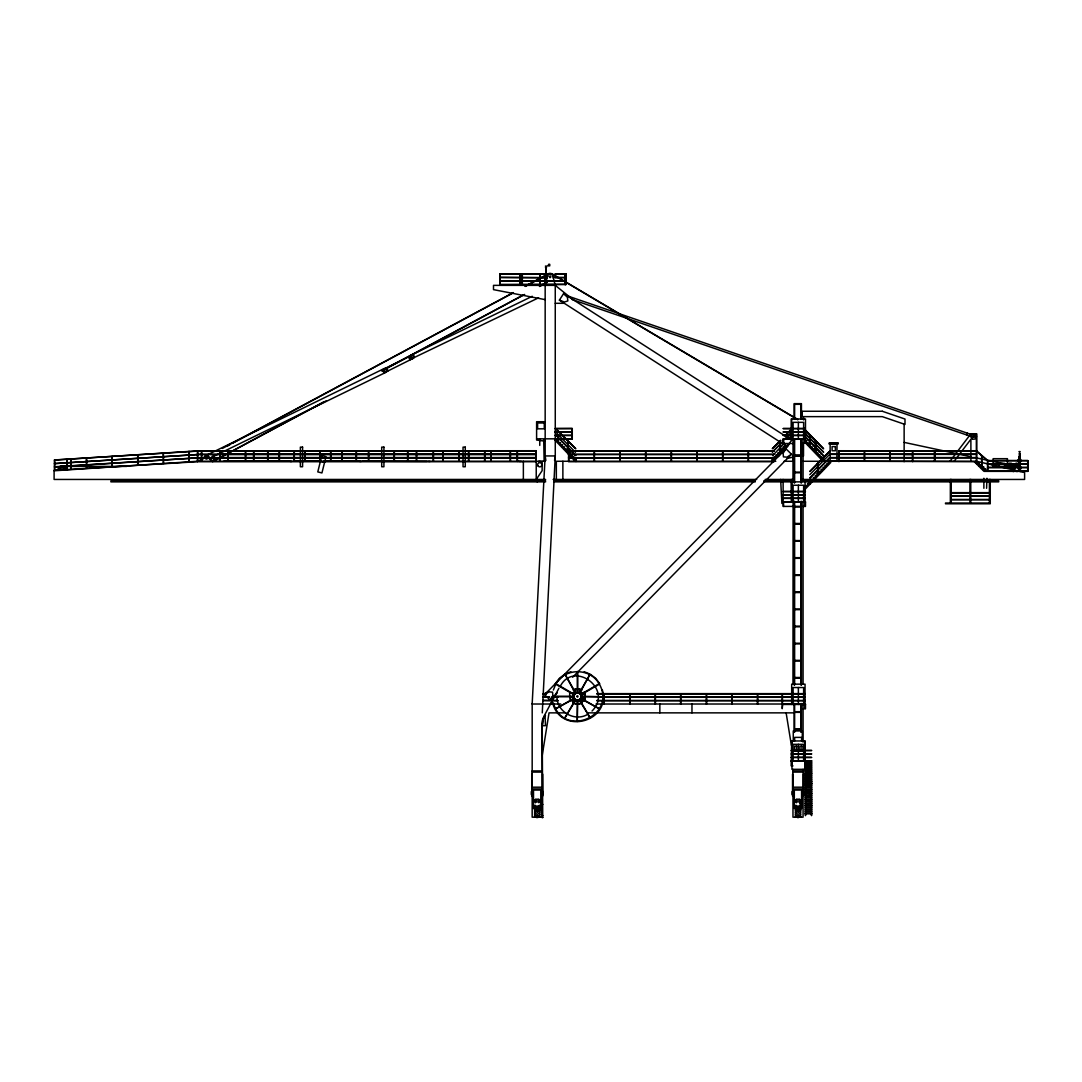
<?xml version="1.0" encoding="UTF-8"?>
<svg xmlns="http://www.w3.org/2000/svg" width="1082" height="1082" viewBox="0 0 1082 1082"><rect width="100%" height="100%" fill="white"/><g stroke="black" fill="none" stroke-linecap="round" stroke-linejoin="round"><path stroke-width="1.5" d="M802.168 479.448L1024.6 479.448L1024.6 472.55L976.546 461.27L976.546 433.76L970.892 433.76L949.982 461.27M1015.2 466.775C1013.685 464.259 1011.968 468.912 1014.429 468.154M542.271 712.862L555.269 455.941L555.255 285.364L552.888 276.072A2.773 2.773 0 0 0 547.519 276.072L545.166 285.364L545.166 455.941L532.168 704.017L560.747 704.017M499.857 274.246L544.936 274.125L544.773 284.404M565.521 449.341L567.103 451.437M813.339 449.341L814.922 451.437M1013.793 467.221C1015.633 468.601 1013.793 466.058 1013.374 467.843M554.552 460.459L555.255 455.941L545.166 455.941L545.855 460.459M542.271 755.155L549.034 712.862L565.859 712.862M584.889 696.862L583.725 700.5M1012.441 469.845L1013.212 466.91L1014.957 467.14M63.797 467.897L64.609 467.722L63.838 468.033M208.61 458.173L208.515 456.59M384.976 370.477L383.109 371.383L383.014 369.801A2.069 2.069 0 0 1 387.045 370.626L386.937 371.153A2.069 2.069 0 0 1 385.882 372.343L209.069 458.619M1012.495 469.683L1013.063 467.032M188.944 461.798L188.931 451.532L197.56 450.896L536.036 450.721L536.023 461.703M197.695 461.27L197.614 450.896L197.411 461.703L54.1 470.359L54.1 479.448L545.626 479.448M197.627 454.535L54.506 463.596L197.627 454.535L536.036 454.535M54.506 467.018L197.654 457.848L54.506 466.788M413.838 357.628L413.716 355.87M966.726 434.991L967.362 433.165M584.091 699.878L584.889 696.145L583.725 692.507M584.388 700.027L585.227 696.118L584.01 692.318M553.362 690.032L555.932 683.635M584.199 700.352L585.227 696.497L584.199 692.656M969.661 436.005L970.405 434.207M552.293 697.227L552.943 695.672M550.792 704.017L553.565 698.052M566.833 451.437L568.807 451.356M781.028 451.289L782.584 449.273M814.651 451.437L816.626 451.356L814.692 450.951M818.587 473.794L820.142 471.779M584.01 700.676L584.862 698.864M558.907 688.26L543.854 716.541L542.447 723.844M54.465 470.332L54.506 459.945L197.627 451.113M64.825 467.884L63.108 466.247L60.24 466.247L58.671 467.884L58.671 470.075L66.895 469.561L66.868 459.174L66.705 469.561M54.452 460.066L188.998 451.424M189.066 462.23L189.12 451.424M539.783 284.809L539.823 274.017L539.972 284.404M565.102 274.017L565.061 284.404M565.913 284.404L566.157 274.125L555.025 274.246M565.967 277.438L555.025 277.438M565.967 280.86L499.776 280.968L566.089 281.09M575.583 699.364L564.79 718.042L576.03 699.621M579.032 693.386L589.812 674.708L579.479 693.643M976.424 450.964L838.739 450.734M912.708 450.842L912.694 461.703M782.408 693.86L782.462 704.017M974.3 461.703L983.998 471.36L1027.9 471.36L1027.819 460.553L987.596 460.553M787.453 446.744L559.394 300.147L563.627 293.56L791.686 440.171M789.143 444.107L787.466 446.731L783.774 443.025L783.07 440.482L785.316 438.399L790.171 439.36M1019.095 460.175C1019.853 462.758 1020.299 459.498 1019.095 458.849M1014.47 467.857L1013.631 468.019M954.135 461.27L970.892 439.224L970.892 461.27M555.296 683.662L559.38 678.346L564.696 674.275L570.877 671.706M555.864 684C564.628 667.635 590.434 667.635 599.198 684M592.043 711.023C613.9 689.085 573.568 659.993 560.178 686.461M778.283 456.577L792.971 438.832M772.9 459.377L771.547 461.27M773.481 458.971C768.856 458.984 774.78 460.337 774.834 457.348M775.415 456.956C770.79 456.969 776.714 458.322 776.768 455.333M777.349 454.927C772.724 454.94 778.648 456.293 778.702 453.317M779.283 452.912C774.658 452.925 780.582 454.278 780.649 451.289M783.165 448.868C778.526 448.881 784.45 450.234 784.518 447.258M806.59 485.913L804.656 487.941M807.172 485.507C802.533 485.534 808.457 486.886 808.524 483.897M809.106 483.492C804.467 483.505 810.404 484.858 810.459 481.882M811.04 481.882L812.393 479.853M814.327 477.838L812.974 479.448L813.339 480.692M814.908 477.433C810.283 477.446 816.207 478.799 816.261 475.81M816.842 475.417C812.217 475.431 818.141 476.783 818.208 473.794M820.724 471.373C816.085 471.387 822.022 472.739 822.077 469.75M822.658 469.345C818.019 469.372 823.957 470.724 824.011 467.735M824.592 467.329C819.967 467.343 825.891 468.695 825.945 465.72M826.526 465.314C821.901 465.328 827.825 466.68 827.879 463.691M828.46 463.285C823.835 463.312 829.759 464.651 829.826 461.676M550.17 700.095L552.916 695.712L552.523 692.155L548.966 691.831L544.625 694.658L550.183 700.122L557.284 692.886M785.951 448.787L783.111 453.277L783.449 456.875L787.047 457.159L791.483 454.224L785.924 448.773L544.598 694.644L545.896 693.508M987.528 467.586L1027.886 467.505L987.758 467.424M57.454 470.143L59.118 468.547L57.684 470.143M791.334 750.665L811.757 750.502L791.334 750.435M811.514 757.359L791.334 757.292M805.454 789.644L811.716 789.644M811.527 793.12L805.279 793.16M811.716 803.196L805.251 803.385M772.832 461.27L786.411 447.096M804.278 490.146L830.76 462.514L830.408 461.121M780.447 440.36L772.291 448.732L780.785 440.469M785.045 435.573L792.051 428.404M785.383 435.681L791.212 429.703M781.61 442.592L772.291 452.154L783.097 441.497M786.208 437.804L792.051 431.826M786.546 437.912L791.212 433.125M783.923 443.62L772.656 455.684M788.535 438.832L792.051 435.248M809.85 471.292L829.935 451.018L810.066 471.522M809.85 474.66L829.61 454.332M572.662 677.224L791.51 454.251M199.886 461.27L205.025 456.225M1016.972 471.671L1020.637 467.897L1016.498 463.732L1013.307 471.671M1013.848 466.64L1014.361 466.68M1013.807 467.181L1013.523 467.897M805.251 795.311L811.554 795.108M574.407 698.012L555.729 708.791L574.664 698.458M580.385 694.549L599.063 683.77M580.642 694.996L599.32 684.216M222.378 448.462L513.301 292.586M525.176 286.216L548.926 273.503M226.936 446.284L229.898 444.688M232.873 443.093L513.409 292.776M525.284 286.419L549.034 273.692M323.41 402.071L212.491 461.649L213.195 461.108A3.422 3.422 0 0 0 214.087 457.808L213.749 456.983A3.422 3.422 0 0 0 213.195 456.266M381.527 370.923L523.079 295.061M539.472 286.27L546.91 282.28M213.262 461.365L326.494 400.678M384.61 369.53L524.675 294.453M539.566 286.473L547.019 282.47M411.268 355.383L384.205 368.881A1.772 1.772 0 0 0 383.38 371.261A1.772 1.772 0 0 0 385.747 372.073L412.824 358.534M384.069 368.624L205.742 455.644L207.325 455.536M532.263 296.279L411.349 354.991A2.069 2.069 0 0 0 410.294 356.181L410.186 356.708A2.069 2.069 0 0 0 411.579 358.805L538.606 297.807M410.673 357.615L412.256 356.857L410.551 356.397M56.196 470.278C58.766 468.898 67.016 463.137 65.515 470.278M573.352 690.018L577.152 688.801L581.048 689.64M573.528 690.302L577.166 689.139L580.899 689.951M542.772 694.387L548.993 691.52M54.127 470.792L197.411 461.27L203.362 458.741M573.676 689.829L577.531 688.801L581.372 689.829M587.797 714.282C574.88 722.276 556.527 711.686 556.987 696.497M574.001 689.64L577.91 688.801L581.71 690.018M574.163 689.951L577.883 689.139L581.521 690.302M385.882 372.343L384.299 372.438A2.069 2.069 0 0 1 382.906 370.328M555.715 428.567L575.8 448.8L555.959 428.824M555.715 432.002L575.475 452.33M803.899 428.458L823.618 448.8L804.697 429.77M823.253 455.752L803.899 435.316M787.398 458.416L792.971 457.145M427.187 461.405L362.145 461.243M1019.569 460.229L1019.569 461.081M1016.498 464.367L1016.498 465.219M579.776 703.516L575.976 703.706M579.884 703.841L575.894 704.044M517.494 461.405L518.346 461.27M568.036 451.356L568.064 440.78L567.644 451.356M810.08 445.432L810.08 434.842L809.701 445.432M815.503 440.807L815.855 451.356M576.544 692.98L578.505 692.98M578.505 700.027L576.544 700.027M1013.712 466.626L1014.483 466.64M579.519 703.936L575.529 703.936M579.086 703.706L575.272 703.516M545.423 266.064L546.599 266.064M545.423 267.281L546.599 267.281M555.025 274.017L566.143 274.125M555.025 277.668L566.089 277.668M499.789 284.404L566.265 284.404L499.789 284.809L499.789 274.125L545.003 274.125L545.166 284.809M555.255 303.298L564.331 303.298M794.634 404.316L800.923 404.316M545.166 421.723L536.604 421.723L536.604 440.022L545.166 441.213M555.147 428.445L572.27 428.567L572.27 438.832L536.604 438.832M783.233 428.445L805.279 428.445M555.147 428.675L572.229 428.445M783.233 428.675L805.279 428.675M555.147 431.88L572.283 431.988L555.147 432.097M783.233 431.88L805.279 431.88M783.233 432.097L805.279 432.097M555.147 435.302L572.283 435.41L555.147 435.519M783.233 435.302L805.279 435.302M783.233 435.519L805.279 435.519M805.481 438.832L783.125 438.832L783.125 443.525L792.971 443.525M783.125 439.265L805.049 439.265M557.189 440.847C561.828 440.861 555.891 442.213 555.837 439.238M805.008 440.847L806.942 440.847L805.008 441.253M559.124 442.876C563.763 442.89 557.839 444.242 557.771 441.253M806.942 442.876C811.581 442.89 805.657 444.242 805.59 441.253M803.074 443.093L805.481 443.093L805.481 418.991L791.253 418.991L791.253 438.832M829.285 443.647L837.847 443.647M561.071 444.891C565.697 444.905 559.773 446.257 559.705 443.282M808.876 444.891C813.515 444.905 807.591 446.257 807.524 443.282M563.005 446.907C567.631 446.934 561.707 448.273 561.653 445.297M810.824 446.907C815.449 446.934 809.525 448.273 809.458 445.297M564.939 448.935C569.565 448.949 563.641 450.301 563.587 447.312M812.758 448.935C817.383 448.949 811.459 450.301 811.405 447.312M568.564 450.896L774.036 450.896M781.231 450.883L779.283 450.883L781.231 451.289M838.699 450.842L976.424 450.734M197.479 451.005L536.158 451.005M566.873 450.951L774.144 451.005M1018.946 451.573L1020.204 451.573M816.626 452.979C821.252 452.993 815.328 454.345 815.273 451.356M568.807 453.372L570.741 452.979L568.807 452.979L567.455 451.356M219.862 454.142L536.036 454.142M830.557 454.156L976.424 454.156M197.56 454.318L536.036 454.359M568.564 454.318L774.036 454.318M830.557 454.386L976.424 454.386M568.564 454.535L774.036 454.535M904.146 454.535L912.586 454.535M570.741 454.995C575.381 455.008 569.457 456.361 569.389 453.372M794.634 454.995L800.923 454.995M818.56 454.995C823.199 455.008 817.262 456.361 817.208 453.372M981.631 455.563L981.861 467.181M794.634 455.657L800.923 455.657M792.971 455.941L803.507 455.941L803.507 442.836M1020.204 471.482L1020.204 456.766L1018.946 456.766L1018.946 470.886M572.676 457.01C577.315 457.023 571.391 458.376 571.323 455.4M820.494 457.01C825.133 457.023 819.209 458.376 819.142 455.4M1020.204 457.416L1018.946 457.416L1020.204 457.537L1020.15 456.766M219.862 457.564L322.477 457.564M325.804 457.564L536.036 457.564M830.557 457.578L976.424 457.578M197.56 457.74L536.036 457.781M568.564 457.74L774.036 457.74M830.557 457.808L976.424 457.808M197.587 457.957L536.036 457.957M568.564 457.957L774.036 457.957M904.146 457.957L912.586 457.957M1019.095 458.971L1020.056 458.849L1020.056 460.175M574.623 459.038C579.249 459.052 573.325 460.405 573.257 457.416M822.428 459.038C827.067 459.052 821.143 460.405 821.076 457.416M1018.946 459.539L1020.204 459.539M976.262 450.937L987.609 460.743L1027.9 460.662M197.411 461.27L545.166 461.27M775.808 461.27L556.337 461.27L556.337 479.448M784.058 461.27L794.364 461.27M802.465 461.27L976.546 461.27M223.704 461.243L290.733 461.27M293.263 461.243L320.218 461.257M323.586 461.257L360.292 461.27M544.138 461.378L543.705 439.779M197.411 461.703L536.226 461.703M774.198 461.703L568.564 461.703L568.564 451.005M1027.9 470.927L985.81 470.927L976.546 461.703L823.091 461.121M818.006 473.794L817.586 463.218L817.627 473.794M1008.884 463.245L1011.454 463.245M987.596 463.975L1027.886 464.083L987.596 464.192M992.032 464.787L996.36 464.787M1013.645 466.072L1004.583 466.072L1004.583 463.394L999.335 463.394L999.335 466.41M126.689 466.41L64.217 466.41M994.547 466.41L1016.498 466.261M65.136 468.777L67.084 468.777M59.28 469.047L61.606 469.047M65.136 469.115L66.516 469.115M794.634 472.117L800.923 472.117M794.634 472.766L800.923 472.766M818.79 473.389L816.842 473.794L818.79 473.794M553.145 479.448L756.67 479.448M765.096 479.448L794.174 479.448M812.974 479.853L811.04 479.448M545.626 480.895L110.905 480.895L110.905 481.869L545.626 481.869M554.079 480.895L755.25 480.895M763.703 480.895L792.443 480.895M802.587 480.895L998.7 480.895L998.7 481.869L763.703 481.869M811.04 481.476L809.106 481.882M554.079 481.869L755.25 481.869M809.106 483.776L810.391 483.776M983.876 488.293L983.876 478.258M986.595 488.293L986.933 478.258M783.125 491.471L805.454 491.471M783.233 491.58L805.346 491.58M951.2 492.635L989.408 492.635M951.2 492.865L989.408 492.865M783.233 494.785L805.346 494.785M783.233 495.001L805.346 495.001M951.2 496.07L989.408 496.07M951.2 496.286L989.408 496.286M783.233 498.207L805.346 498.207M783.233 498.423L805.346 498.423M951.2 499.492L989.408 499.492M951.2 499.708L989.408 499.708M783.125 501.737L805.481 501.737L805.481 506.417L803.074 506.417M783.125 502.17L805.481 502.17M990.26 503.022L945.506 503.022L945.506 503.779L990.26 503.779L990.26 479.448M794.634 506.335L800.923 506.335M792.971 506.39L783.125 506.417L783.125 479.448M794.634 506.998L800.923 506.998M794.634 523.458L800.923 523.458M794.634 524.107L800.923 524.107M794.634 540.567L800.923 540.567M794.634 541.216L800.923 541.216M794.634 557.676L800.923 557.676M794.634 558.326L800.923 558.326M794.634 574.799L800.923 574.799M794.634 575.448L800.923 575.448M794.634 591.908L800.923 591.908M794.634 592.557L800.923 592.557M794.634 609.017L800.923 609.017M794.634 609.666L800.923 609.666M794.634 626.14L800.923 626.14M794.634 626.789L800.923 626.789M794.634 643.249L800.923 643.249M794.634 643.898L800.923 643.898M794.634 660.358L800.923 660.358M794.634 661.007L800.923 661.007M794.634 677.481L800.923 677.481M794.634 678.13L800.923 678.13M572.946 692.926L582.292 692.926L582.292 702.881M546.194 693.63L542.812 693.86L546.194 693.86M581.616 693.63L585.078 693.63M596.791 693.63L805.306 693.63M581.616 693.86L585.078 693.86M596.791 693.86L805.306 693.86M552.51 696.24L574.069 696.253M580.98 696.24L602.539 696.767L580.98 696.767M552.51 696.754L574.069 696.767M549.561 697.065L542.812 697.065L549.561 697.281M552.943 697.065L558.028 697.065M569.808 697.065L573.244 697.065M581.616 697.065L585.078 697.065M598.481 697.065L805.306 697.065M552.943 697.281L558.028 697.281M569.808 697.281L573.244 697.281M581.616 697.281L585.078 697.281M598.481 697.281L805.306 697.281M558.028 700.487L542.812 700.487L558.028 700.703M572.946 700.609L584.983 700.487M596.791 700.487L805.306 700.487M571.499 700.703L583.387 700.703M596.791 700.703L805.306 700.703M572.946 701.677L574.136 701.677M581.102 701.677L582.292 701.677M596.02 704.017L805.481 704.017L805.481 708.696L803.074 708.696M782.232 704.45L805.481 704.45M794.634 711.699L800.923 711.699M794.634 712.348L800.923 712.348M587.648 712.862L792.971 712.862M542.163 723.844L542.731 817.613M542.163 725.684L545.504 725.684L545.044 715.513A9.86 9.86 0 0 0 542.163 722.492L542.163 817.613M794.634 728.822L800.923 728.822M794.634 729.471L800.923 729.471M791.686 744.227L791.185 765.867L792.971 765.867M805.049 744.227L805.481 815.652L805.684 761.228M791.334 753.856L811.757 753.924L791.334 754.086M791.334 757.508L811.622 757.508M791.185 760.822L811.811 760.822L791.185 761.241M805.481 762.837L811.554 762.783M805.481 763.243L811.514 763.243M805.481 764.866L811.514 764.866M805.481 765.258L811.514 765.258M805.481 766.881L811.514 766.881M805.481 767.287L811.514 767.287M805.481 768.896L811.514 768.896M805.481 769.302L811.514 769.302M532.168 770.925L542.271 770.925M792.971 770.925L803.074 770.925M805.279 770.871L811.554 770.871M805.481 771.331L811.514 771.331M532.168 772.088L542.271 772.088M792.971 772.088L803.074 772.088M805.481 772.94L811.514 772.94M805.251 773.346L811.757 773.346M805.481 774.955L811.514 774.955M805.481 775.361L811.514 775.361M805.481 776.984L811.514 776.984M805.481 777.39L811.514 777.39M805.279 779.081L811.554 779.081M805.481 779.405L811.514 779.405M805.481 781.028L811.514 781.028M805.251 781.42L811.757 781.42M805.481 783.043L811.514 783.043M805.251 783.395L811.757 783.395M805.481 783.449L811.514 783.449M805.481 784.288L811.514 784.288M805.481 785.059L811.514 785.059M805.481 785.464L811.514 785.464M542.271 787.196L532.168 787.196L532.182 703.489M805.481 787.087L811.514 787.087M805.481 787.493L811.514 787.493M805.279 789.184L811.554 789.184M805.481 791.118L811.514 791.118M805.481 791.524L811.514 791.524M805.251 793.485L811.757 793.485M805.481 795.568L811.514 795.568M805.481 797.191L811.514 797.191M805.481 797.583L811.514 797.583M535.671 799.206L538.782 799.206M796.474 799.206L799.584 799.206M805.481 799.206L811.514 799.206M805.238 799.747L811.757 799.747M533.507 800.085L540.784 800.085M794.31 800.085L801.586 800.085M805.481 801.221L811.514 801.221M805.481 801.627L811.514 801.627M534.819 801.857L539.634 801.857M795.635 801.857L800.437 801.857M805.481 803.656L811.514 803.656M542.839 804.426L541.974 804.426L541.974 817.343L542.839 817.343M805.481 805.265L811.514 805.265M805.251 805.671L811.757 805.671M534.819 806.063L539.634 806.063M795.635 806.063L800.437 806.063M535.13 807.172L539.336 807.172M795.933 807.172L800.139 807.172M805.481 807.28L811.514 807.28M535.509 807.551L538.931 807.551M805.481 807.686L811.514 807.686M797.218 808.565L794.31 808.565L794.31 790.063L801.586 790.063L801.586 808.565M805.481 809.309L811.514 809.309M805.481 809.715L811.514 809.715M534.657 810.702L539.783 810.702L539.796 807.862L534.657 807.862L534.643 817.194M795.473 810.702L800.599 810.702L800.585 817.194M805.481 811.324L811.514 811.324M805.481 811.73L811.514 811.73M805.481 813.353L811.514 813.353M805.251 813.745L811.757 813.745M541.974 815.517L542.839 815.517M542.271 817.167L532.168 817.167L532.168 788.805M519.211 461.405L521.348 461.459M428.499 461.405L430.109 461.459M359.616 461.405L361.239 461.459M290.057 461.405L291.68 461.459M973.57 437.331L572.189 299.565M545.166 299.633L493.5 289.638L493.5 285.364L555.255 285.364L572.811 299.484M541.068 461.541L539.729 461.27A3.489 3.489 0 0 0 538.403 461.541M787.358 437.412L791.578 438.305M904.133 442.376L971.203 456.78M976.113 457.835L1015.376 466.274A1.948 1.948 0 0 0 1013.252 465.855L1012.197 466.91L1012.617 469.033A1.948 1.948 0 0 0 1014.74 469.453M320.434 461.27L324.586 462.312M566.535 295.589L974.233 435.532C975.856 436.912 972.339 438.697 973.719 435.356M584.172 671.706L590.366 674.275L595.682 678.346L599.753 683.662M559.408 300.133L564.439 302.013L567.847 300.931L567.428 297.361L563.614 293.574M555.986 683.77L574.664 694.549M580.642 698.012L599.32 708.791L580.385 698.458M555.729 684.216L574.407 694.996M552.415 274.03L797.894 419.505M552.307 274.219L797.786 419.708M798.868 810.702L800.599 812.122M796.095 810.702L800.599 814.381M795.473 812.447L800.599 816.626M795.473 814.705L798.489 817.167M538.065 810.702L539.783 812.122M535.292 810.702L539.783 814.381M534.657 812.447L539.783 816.626M534.657 814.705L537.686 817.167M976.41 450.761L987.758 460.58M803.899 431.894L823.618 452.222L804.697 433.192M805.035 436.506L823.591 455.644M804.981 442.443L823.091 461.338L824.376 461.338L823.01 459.444M575.205 459.444L576.557 461.338L575.272 461.338L554.904 440.076L555.255 439.238L572.202 439.265L572.094 428.675M784.355 444.797L786.276 447.272M208.569 456.726L211.22 461.27M1027.697 460.77L1027.684 470.927M782.286 693.86L782.232 708.696L782.665 704.45M576.016 693.386L565.237 674.708L575.57 693.643M579.479 699.364L590.258 718.042L579.032 699.621M54.641 459.945L54.682 470.332M408.428 356.803L410.01 359.968M386.49 367.745L388.073 370.91M570.187 698.864L571.039 700.676M570.092 698.499L570.863 700.352M553.362 702.975C563.343 738.776 617.633 715.811 599.117 683.635M552.726 703.151C561.031 735.422 611.276 721.964 602.322 689.856M584.091 693.129L584.726 694.942M786.127 712.862L791.402 745.39M793.214 457.456L793.674 460.459M780.636 479.448L781.88 503.441M791.686 501.737L791.456 481.882L791.456 502.17M1019.866 453.06L1019.812 457.483M1019.69 453.06L1019.569 458.281L1019.298 453.06M1007.437 466.342L1007.437 458.687L993.127 458.687L993.127 466.342M989.408 479.448L989.408 503.022M987.704 460.662L987.785 470.927M987.487 460.662L987.568 470.927M981.712 455.549L981.631 467.181M976.546 433.76L976.546 461.703M970.77 479.448L970.77 503.022M969.918 479.448L969.918 503.022M951.2 479.448L951.2 503.022M950.348 479.448L950.348 503.022M934.794 450.842L934.794 461.108L934.577 450.842M934.456 450.842L934.456 461.121M912.491 450.734L912.478 461.27M904.133 424.13L904.133 461.703M890.256 450.842L890.256 461.121M890.04 450.842L890.04 461.121M864.586 450.842L864.586 461.121M864.369 450.842L864.369 461.121M838.956 461.703L838.875 450.734L838.699 461.121M836.995 444.161L836.995 461.27M830.137 444.161L830.137 461.27M815.503 451.356L815.652 440.78L815.463 451.356M811.514 760.822L811.514 815.652L811.311 761.228M809.85 434.842L810.039 445.432M805.008 438.832L805.049 443.093M805.049 481.882L805.049 506.417M805.049 708.696L805.049 684.162L791.686 684.162L791.686 704.45M805.049 760.822L805.049 740.967L791.686 740.967L791.686 760.822M804.792 740.967L804.792 769.329L791.943 769.329L791.943 740.967M803.926 791.537L803.912 794.58M803.628 439.265L803.628 422.345L793.106 422.345L792.971 481.26M803.628 502.17L803.628 485.25L793.106 485.25L792.971 683.77M803.628 704.45L803.628 687.53L793.106 687.53L793.106 704.45M803.628 761.241L803.628 744.335L793.106 744.335L793.106 761.241M803.507 416.638L803.507 419.911M803.507 774.117L803.493 796.014L802.803 796.014L802.817 788.927L793.498 788.927L793.498 795.987L792.538 796.014L792.551 774.117M803.074 438.832L803.074 481.26M803.074 501.507L803.074 683.77M803.074 704.017L803.074 742.144M803.074 769.37L803.074 787.196L792.971 787.196L792.971 769.37M803.074 788.805L803.074 817.167L792.971 817.167L792.971 788.805M802.303 740.967L802.303 730.945L793.268 730.945L793.268 740.967M802.046 800.18L802.046 802.249M801.613 740.967L801.613 737.383L794.648 737.383L794.648 740.967M801.437 418.829L801.437 403.654L794.12 403.654L794.12 418.829M801.437 439.035L801.437 482.843M801.437 501.372L801.437 685.014M801.437 703.543L801.437 732.189M800.923 403.654L800.923 418.829M800.923 439.035L800.923 482.843M800.923 501.372L800.923 685.014M800.923 703.543L800.923 732.189M800.599 810.702L800.599 807.862L795.473 807.862L795.459 817.194M800.599 808.159L800.599 809.823M800.166 802.83L800.166 810.161M799.733 799.49L799.733 802.83M798.367 422.345L798.367 439.265M798.367 485.25L798.367 502.17M798.367 687.53L798.367 704.45M798.367 744.335L798.367 761.241M798.543 816.396L798.53 817.64M797.515 816.396L797.502 817.64M796.311 799.49L796.311 802.83M795.892 805.157L795.892 807.902M794.634 403.654L794.634 418.829M794.634 439.035L794.634 482.843M794.634 501.372L794.634 685.014M794.634 703.543L794.634 732.189M794.12 439.035L794.12 482.843M794.12 501.372L794.12 685.014M794.12 703.543L794.12 732.189M793.958 800.18L793.958 802.249M792.105 791.537L792.105 794.58M791.686 418.991L791.686 439.265M791.686 479.448L791.686 502.17M791.686 761.241L791.686 765.867M783.557 439.265L783.557 443.525M783.557 502.17L783.557 506.417M780.406 440.739L780.406 451.289M780.027 440.712L780.068 451.289M757.671 693.751L757.671 704.017M757.454 693.751L757.454 704.017M748.473 451.005L748.473 461.27M748.257 451.005L748.257 461.27M732.189 693.751L732.189 704.017M731.973 693.751L731.973 704.017M722.803 451.005L722.803 461.27M722.587 451.005L722.587 461.27M706.587 693.751L706.587 704.017M706.37 693.751L706.37 704.017M697.133 451.005L697.133 461.27M696.916 451.005L696.916 461.27M691.966 704.017L691.966 712.862M680.794 693.751L680.794 704.017M680.578 693.751L680.578 704.017M671.462 451.005L671.462 461.27M671.246 451.005L671.246 461.27M659.844 704.017L659.844 712.862M655.422 693.751L655.422 704.017M655.205 693.751L655.205 704.017M645.792 451.005L645.792 461.27M645.575 451.005L645.575 461.27M629.967 693.751L629.967 704.017M629.738 693.751L629.738 704.017M620.121 451.005L620.121 461.27M619.905 451.005L619.905 461.27M604.135 693.751L604.135 704.017M603.905 693.751L603.905 704.017M594.451 451.005L594.451 461.27M594.234 451.005L594.234 461.27M581.629 700.609L581.629 692.399L573.419 692.399L573.419 700.609M581.102 700.609L581.102 704.017M577.788 671.489L577.774 693.048M577.774 699.959L577.261 721.518L577.274 699.959M577.274 671.489L577.261 693.048M574.136 700.609L574.136 704.017M572.946 695.997L572.946 702.881M569.687 693.17L569.687 696.781M568.807 450.951L568.78 461.27M566.021 274.017L566.143 284.404M565.277 274.125L565.291 284.809M562.87 461.27L562.87 479.448M546.194 267.281L546.194 282.848M545.815 267.281L545.815 282.848M543.11 791.537L543.11 794.58M542.596 725.684L542.596 722.492A9.86 9.86 0 0 1 545.49 715.513M542.691 774.117L542.691 796.014L542.014 795.987L542.014 788.927L532.696 788.927L532.696 795.987L531.735 796.014L531.749 774.117M542.136 461.27L542.136 470.656L536.226 479.448L536.226 461.27M541.243 800.18L541.243 802.249M539.729 439.278L539.756 445.419M539.783 808.159L539.783 809.823M539.783 810.702L539.783 817.194M539.363 805.157L539.363 807.902M538.931 799.49L538.931 802.83M537.74 816.396L537.727 817.64M537.172 480.895L537.172 481.869M536.713 816.396L536.699 817.64M535.766 450.829L535.928 461.27M535.509 799.49L535.509 802.83M535.076 805.157L535.076 807.902M533.142 800.18L533.142 802.249M531.303 791.537L531.289 794.58M523.363 461.27L523.363 479.448M522.349 274.125L522.322 284.404M522.092 274.125L522.119 284.404M519.982 274.125L520.009 284.404M519.766 274.125L519.779 284.404M517.439 450.829L517.439 461.094M517.182 450.829L517.182 461.094M510.488 451.005L510.488 461.27M510.258 451.005L510.258 461.27M499.925 274.017L500.019 284.404M490.998 450.829L490.998 461.094M490.741 450.829L490.741 461.094M484.817 451.005L484.817 461.27M484.587 451.005L484.587 461.27M468.749 450.829L468.749 461.094M468.492 450.829L468.492 461.094M459.147 451.005L459.147 461.27M458.917 451.005L458.917 461.27M442.944 450.721L443.065 461.094M442.808 450.829L442.808 461.094M433.476 451.005L433.476 461.27M433.246 451.005L433.246 461.27M416.638 450.829L416.638 461.094M416.381 450.829L416.381 461.094M407.806 451.005L407.806 461.27M407.576 451.005L407.576 461.27M394.389 450.829L394.389 461.094M394.132 450.829L394.132 461.094M368.705 450.829L368.705 461.094M368.448 450.829L368.448 461.094M356.465 451.005L356.465 461.27M356.235 451.005L356.235 461.27M342.264 450.829L342.264 461.094M342.007 450.829L342.007 461.094M330.794 451.005L330.794 461.27M330.565 451.005L330.565 461.27M320.015 450.829L320.015 461.094M319.758 450.829L319.758 461.094M305.124 451.005L305.124 461.27M304.894 451.005L304.894 461.27M294.345 450.829L294.345 461.094M294.223 450.721L294.088 461.094M279.454 451.005L279.454 461.27M279.224 451.005L279.224 461.27M267.903 450.829L267.903 461.094M267.646 450.829L267.646 461.094M253.783 451.005L253.783 461.27M253.553 451.005L253.553 461.27M245.655 450.829L245.655 461.094M245.398 450.829L245.398 461.094M228.113 451.005L228.113 461.27M227.883 451.005L227.883 461.27M219.984 452.303L219.984 461.094M219.727 452.303L219.727 461.094M201.671 451.059L201.671 461.338M201.455 451.059L201.455 461.338M163.558 463.421L163.328 453.155L163.328 463.421M137.941 465.044L137.712 454.778L137.712 465.044M112.325 466.68L112.095 456.401L112.095 466.68M86.709 468.303L86.492 458.038L86.492 468.303M70.979 469.304L70.763 459.025L70.763 469.304M204.796 458.403A2.069 2.069 0 0 1 206.594 455.427A2.069 2.069 0 0 1 208.555 458.308M1013.428 468.952A1.948 1.948 0 0 1 1012.793 468.52L1012.225 467.154L1013.428 465.355A1.948 1.948 0 0 1 1015.552 465.774M553.335 278.169A3.422 3.422 0 0 0 550.738 273.408L549.845 273.381A3.422 3.422 0 0 0 547.019 278.02M212.221 456.185A2.894 2.894 0 0 1 212.221 461.189M410.511 356.505L410.781 357.844A1.772 1.772 0 0 0 413.486 358.128A1.772 1.772 0 0 0 413.297 355.423A1.772 1.772 0 0 0 410.66 356.073L410.511 356.505M499.938 277.438L544.922 277.668L499.965 277.438M209.827 458.43C211.031 462.217 212.762 455.752 209.827 458.43M549.318 276.546C550.44 280.076 552.063 274.057 549.318 276.546M576.855 696.321C577.707 698.986 578.924 694.441 576.855 696.321M62.729 467.275L63.081 469.033A1.609 1.609 0 0 0 64.839 469.385L65.84 467.897L65.366 466.748A1.609 1.609 0 0 0 63.608 466.396L62.729 467.275M536.158 808.836C536.983 813.38 539.959 806.225 536.158 808.836M796.961 808.836C797.799 813.38 800.761 806.225 796.961 808.836M1015.011 464.178L1015.349 465.936A1.609 1.609 0 0 0 1017.121 466.288L1017.986 465.409L1017.635 463.651A1.609 1.609 0 0 0 1015.876 463.299L1015.011 464.178M1018.081 460.039L1018.433 461.798A1.609 1.609 0 0 0 1020.191 462.149L1021.07 461.284L1020.718 459.512A1.609 1.609 0 0 0 1018.96 459.16L1018.081 460.039M1018.081 467.275L1018.433 469.033A1.609 1.609 0 0 0 1020.191 469.385L1021.07 468.506L1020.718 466.748A1.609 1.609 0 0 0 1018.96 466.396L1018.081 467.275M1019.176 467.722L1019.961 468.06L1019.176 467.722M321.841 455.603L317.783 471.914L321.936 472.942L326.007 456.645L321.841 455.603M548.885 264.36L547.735 265.874L549.751 265.874L549.751 264.36L548.885 264.36M829.61 457.754L809.85 478.082L829.569 457.754M556.094 435.316L575.8 455.644L556.053 435.316M882.29 411.255L802.222 411.255L802.222 416.638L882.29 416.638L904.998 424.428L904.998 419.045L882.29 411.255M544.287 422.981L537.605 422.981L537.605 428.824L544.287 428.824L544.287 422.981M837.847 442.781L829.285 442.781L829.285 444.161L837.847 444.161L837.847 442.781M835.358 446.582L832.099 446.582L832.099 450.761L835.358 450.761L835.358 446.582M785.099 446.852L783.165 447.258L785.099 446.852M302.581 447.123L300.363 447.123L300.363 466.761L302.581 466.761L302.581 447.123M383.921 447.123L381.703 447.123L381.703 466.761L383.921 466.761L383.921 447.123M465.26 447.123L463.042 447.123L463.042 466.761L465.26 466.761L465.26 447.123M978.98 463.137L976.546 463.569L978.98 463.137M981.388 465.152L978.953 465.585L981.388 465.152M983.795 467.181L981.347 467.6L983.795 467.181M985.81 469.196L983.376 469.629L985.81 469.196M796.677 746.134L794.702 746.134L794.702 751.26L796.677 751.26L796.677 746.134M801.938 746.134L799.963 746.134L799.963 751.26L801.938 751.26L801.938 746.134M540.784 790.063L533.507 790.063L533.507 808.565L540.784 808.565L540.784 790.063M972.353 438.859A2.732 2.732 0 0 0 976.451 436.492A2.732 2.732 0 0 0 972.353 434.125A2.732 2.732 0 0 0 972.353 438.859M205.932 458.741A1.434 1.434 0 0 0 208.096 457.497A1.434 1.434 0 0 0 205.932 456.252A1.434 1.434 0 0 0 205.932 458.741M538.254 466.247A2.083 2.083 0 0 0 541.757 465.301A2.083 2.083 0 0 0 539.201 462.744A2.083 2.083 0 0 0 538.254 466.247M575.665 699.648A3.652 3.652 0 0 0 581.183 696.538A3.652 3.652 0 0 0 575.732 693.319A3.652 3.652 0 0 0 575.665 699.648"/></g></svg>
